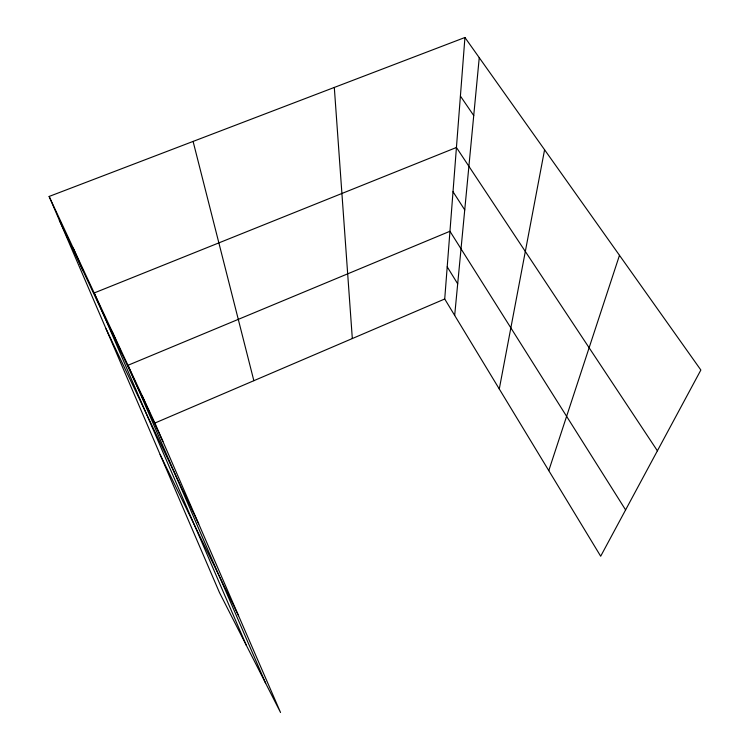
<?xml version="1.0" encoding="UTF-8"?>
<svg xmlns="http://www.w3.org/2000/svg" width="750" height="750" viewBox="0 0 750 750"><rect width="100%" height="100%" fill="white"/><g stroke="black" fill="none" stroke-linecap="round" stroke-linejoin="round"><path stroke-width="1.12" d="M464.934 37.5L700.866 370.022L600.684 556.228L444.722 298.997L464.934 37.5L49.134 196.453L219.45 592.528L280.547 712.5L154.931 423.038L49.134 196.453M454.678 315.422L479.25 57.675M499.284 388.978L544.584 149.756M548.784 470.625L619.481 255.319M154.931 423.038L444.722 298.997M460.406 96.075L473.738 115.566M657.403 450.816L456.431 147.487L94.191 292.959L246.403 645.45M453.009 191.728L464.738 209.897M625.603 509.916L449.953 231.272L127.969 365.287L265.688 683.316M447.206 266.841L457.697 283.819M160.144 454.603L238.556 615.731M106.078 328.875L198.684 523.856M59.325 220.162L162.9 441.403M142.162 395.7L150.441 414.797M112.078 331.275L121.05 352.003M73.228 248.063L82.987 270.703M193.097 141.422L253.856 380.691M334.303 87.441L352.322 338.541"/></g></svg>
